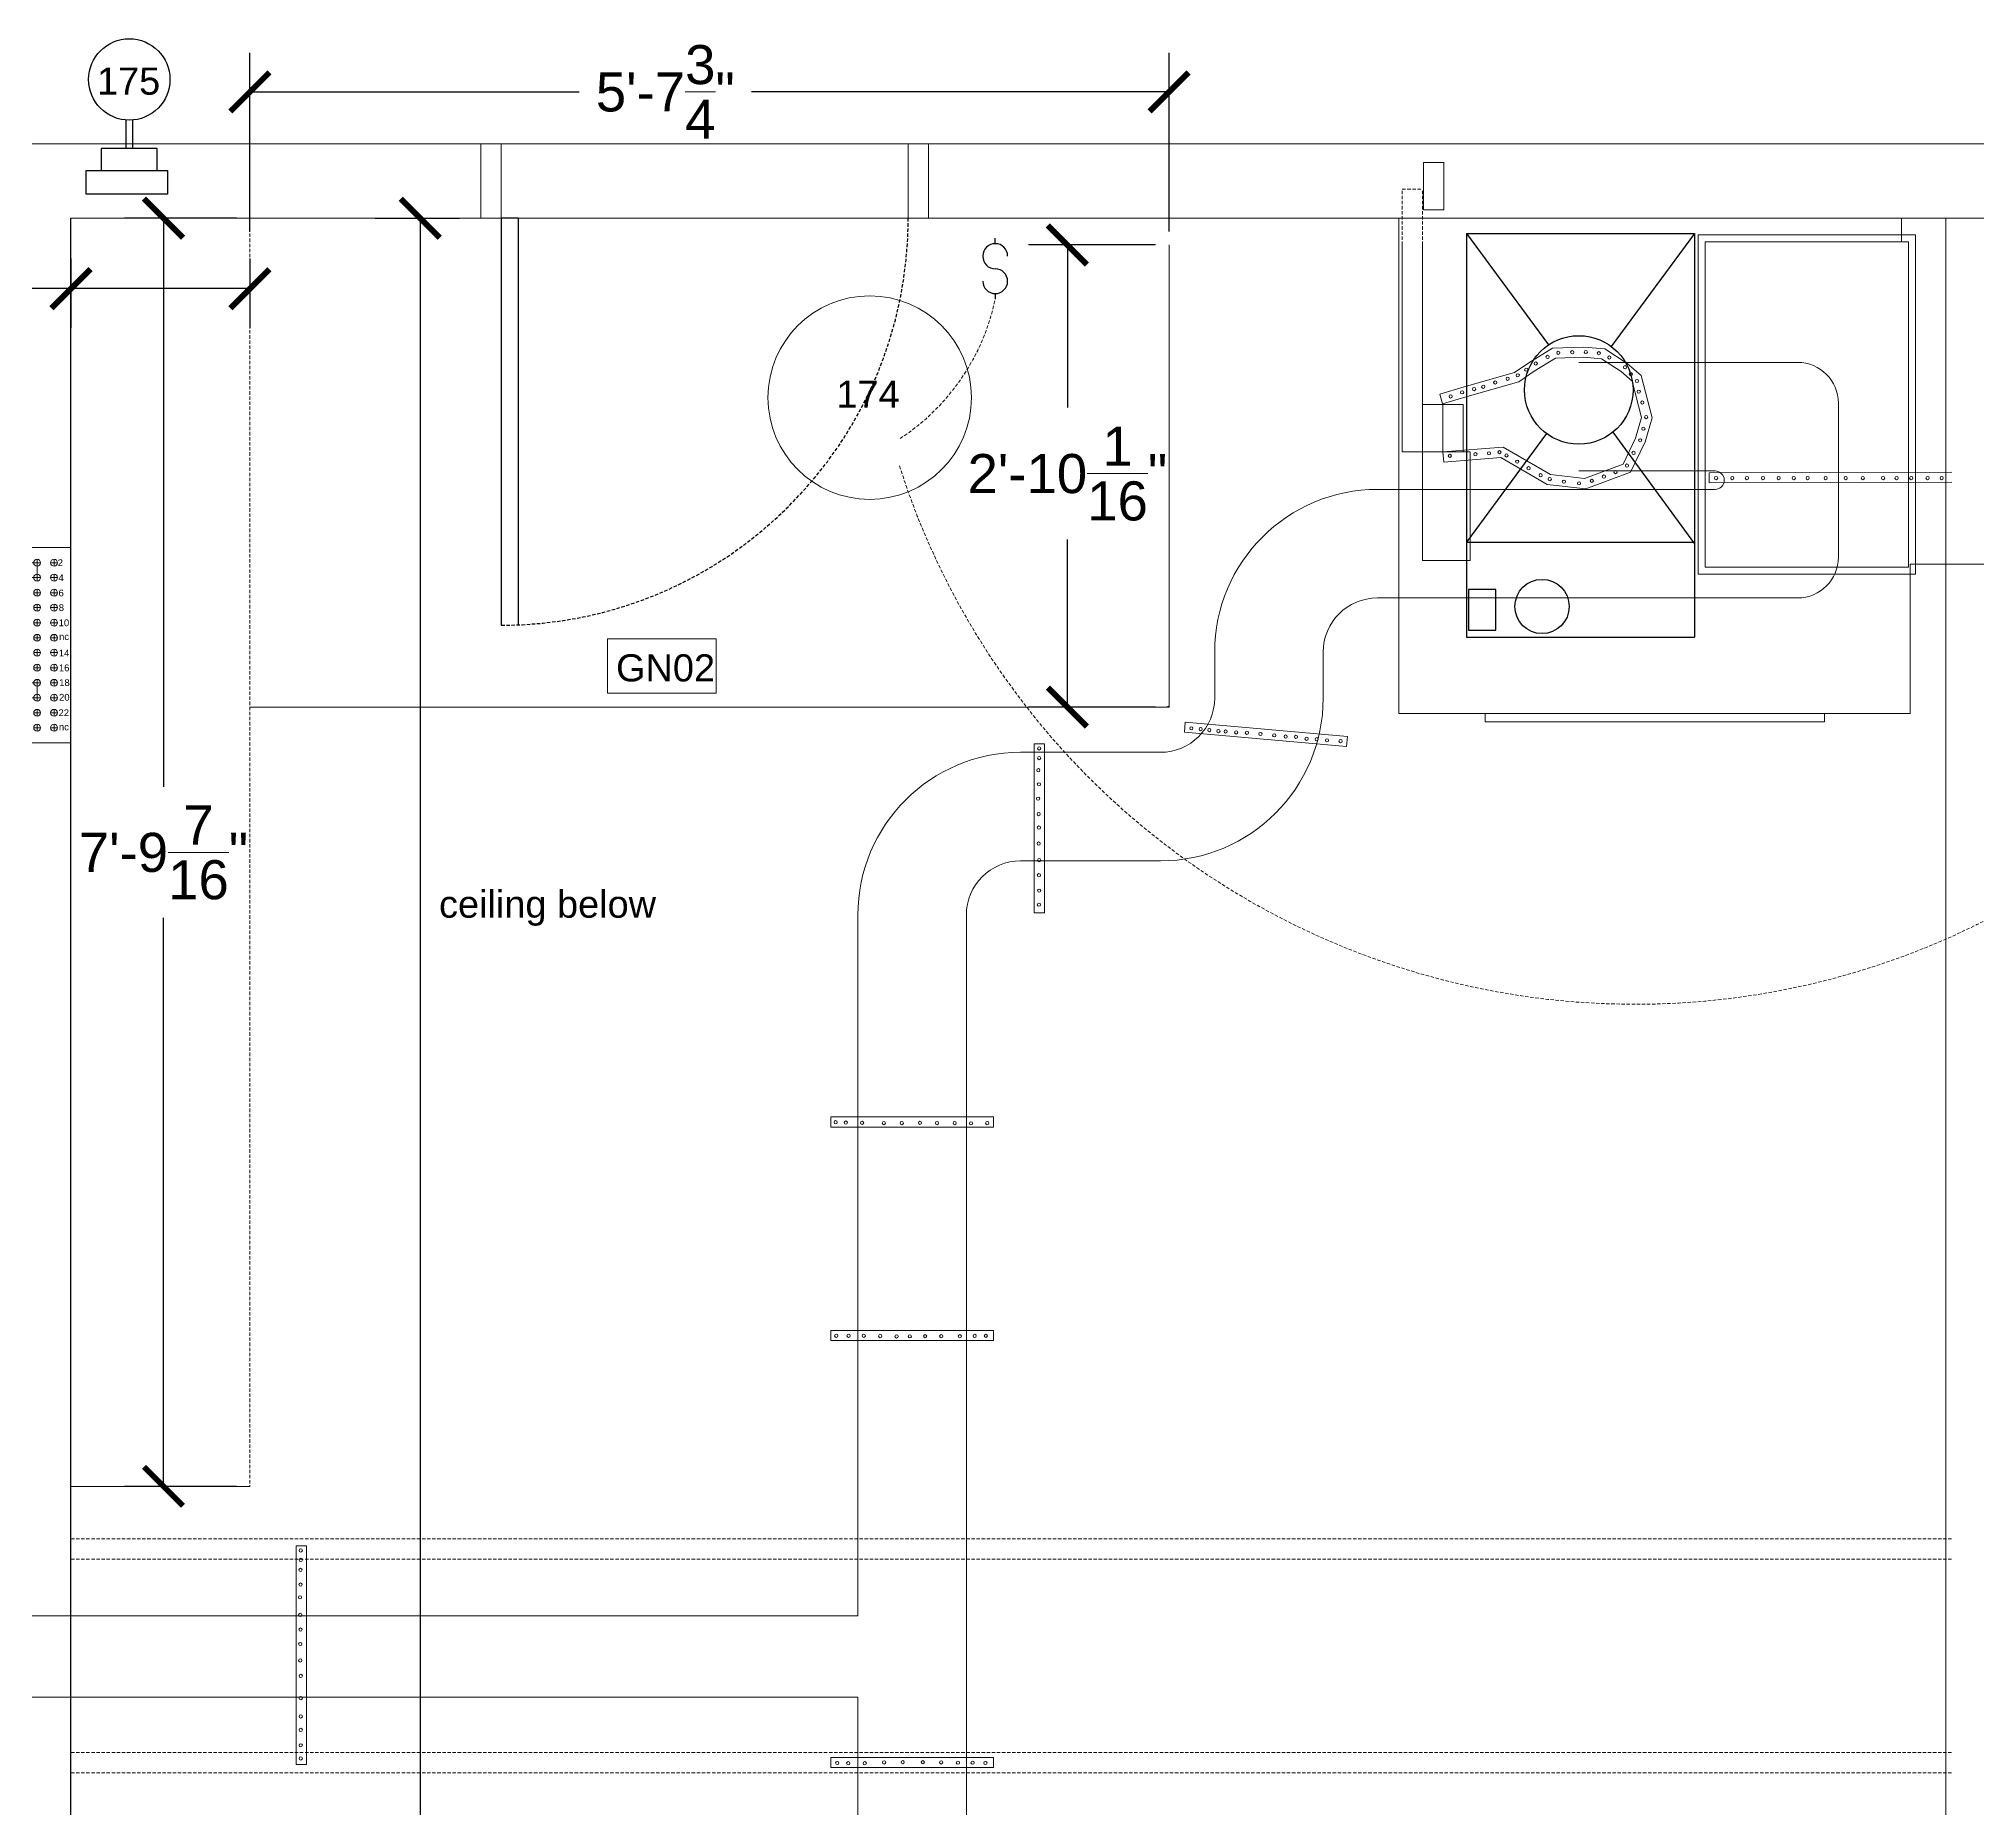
# Model space of a CAD drawing. Header units: inches. Extents: x -438 to -14, y 594 to 1082.
# Drawn here: x -270.4 to -127.6, y 951.2 to 1081.6 of the extents above; entities that cross this region are included whole.
import ezdxf

# ---------------------------------------------------------------- set-up
doc = ezdxf.new("R2010")
doc.units = ezdxf.units.IN
doc.header["$MEASUREMENT"] = 0
doc.linetypes.add('DASHED2', pattern=[0.375, 0.25, -0.125])
doc.layers.get('0').update_dxf_attribs({"color": 1, "lineweight": 9})
for name, color, linetype, lineweight in [('A-101-Dimensions', 7, 'Continuous', 9), ('A-101-Floorplan-1st-floor', 7, 'Continuous', 9), ('A-101-RCP', 7, 'Continuous', 9), ('A-101-Text', 7, 'Continuous', 9)]:
    doc.layers.add(name, color=color, linetype=linetype, lineweight=lineweight)
doc.styles.add('Annotative', font='Arial.ttf')
doc.styles.add('Small', font='Arial.ttf')
doc.styles.get("Standard").update_dxf_attribs({"font": 'Arial.ttf', "height": 2})
doc.dimstyles.new('Annotative', dxfattribs={"dimtxt": 0.18, "dimasz": 0.18, "dimexe": 0.18, "dimexo": 0.0625, "dimgap": 0.09, "dimtad": 0, "dimtih": 1, "dimtoh": 1, "dimdec": 4, "dimzin": 0, "dimdsep": 46, "dimlunit": 4, "dimtxsty": 'Annotative', "dimblk": 'ARCHTICK', "dimblk1": 'ARCHTICK', "dimblk2": 'ARCHTICK', "dimcen": 0.09, "dimadec": 0, "dimazin": 0, "dimtfac": 1, "dimtdec": 4, "dimtofl": 0, "dimtmove": 0, "dimatfit": 3, "dimldrblk": 'ARCHTICK', "dimfxl": 1, "dimtolj": 1, "dimtzin": 0, "dimarcsym": 0})

# ---------------------------------------------------------------- blocks, each defined once
blk = doc.blocks.new('sub-panel-30a+50a')
at = {"layer": 'A-101-Floorplan-1st-floor', "lineweight": 5}
for p, q in [((-3.75, -14.38), (-3.75, 0)), ((-3.75, 0), (0, 0)), ((0, -15.19), (0, 0.81)), ((-2.5, -1.11), (-3.75, -1.11)), ((-2.75, -1.11), (-2.25, -1.11)), ((-2.5, -1.36), (-2.5, -0.86)), ((-2.5, -2.21), (-2.5, -1.11)), ((-1.5, -1.11), (-1, -1.11)), ((-1.25, -1.36), (-1.25, -0.86)), ((-3.75, -2.21), (-2.5, -2.21)), ((-2.75, -2.21), (-2.25, -2.21)), ((-2.5, -2.46), (-2.5, -1.96)), ((-1.5, -2.21), (-1, -2.21)), ((-1.25, -2.46), (-1.25, -1.96)), ((-2.75, -3.32), (-2.25, -3.32)), ((-2.5, -3.57), (-2.5, -3.07)), ((-2.5, -4.67), (-2.5, -4.17)), ((-1.5, -3.32), (-1, -3.32)), ((-1.25, -3.57), (-1.25, -3.07)), ((-1.25, -4.67), (-1.25, -4.17)), ((-2.75, -4.42), (-2.25, -4.42)), ((-2.75, -5.53), (-2.25, -5.53)), ((-2.5, -5.78), (-2.5, -5.28)), ((-1.5, -4.42), (-1, -4.42)), ((-1.5, -5.53), (-1, -5.53)), ((-1.25, -5.78), (-1.25, -5.28)), ((-2.75, -6.64), (-2.25, -6.64)), ((-2.5, -6.89), (-2.5, -6.39)), ((-1.5, -6.64), (-1, -6.64)), ((-1.25, -6.89), (-1.25, -6.39)), ((-2.75, -7.74), (-2.25, -7.74)), ((-2.5, -7.99), (-2.5, -7.49)), ((-1.5, -7.74), (-1, -7.74)), ((-1.25, -7.99), (-1.25, -7.49)), ((-2.5, -9.96), (-3.75, -9.96)), ((-3.75, -9.96), (-3.75, -11.06)), ((-2.75, -8.85), (-2.25, -8.85)), ((-2.75, -9.96), (-2.25, -9.96)), ((-2.5, -9.1), (-2.5, -8.6)), ((-2.5, -10.21), (-2.5, -9.71)), ((-2.5, -11.06), (-2.5, -9.96)), ((-1.5, -8.85), (-1, -8.85)), ((-1.5, -9.96), (-1, -9.96)), ((-1.25, -9.1), (-1.25, -8.6)), ((-1.25, -10.21), (-1.25, -9.71)), ((-3.75, -11.06), (-2.5, -11.06)), ((-2.75, -11.06), (-2.25, -11.06)), ((-2.5, -11.31), (-2.5, -10.81)), ((-1.5, -11.06), (-1, -11.06)), ((-1.25, -11.31), (-1.25, -10.81)), ((-2.75, -12.17), (-2.25, -12.17)), ((-2.5, -12.42), (-2.5, -11.92)), ((-1.5, -12.17), (-1, -12.17)), ((-1.25, -12.42), (-1.25, -11.92)), ((-2.75, -13.27), (-2.25, -13.27)), ((-2.5, -13.52), (-2.5, -13.02)), ((-1.5, -13.27), (-1, -13.27)), ((-1.25, -13.52), (-1.25, -13.02)), ((-3.75, -14.38), (0, -14.38))]:
    blk.add_line(p, q, dxfattribs=at)
for centre in [(-2.5, -1.11), (-1.25, -1.11), (-2.5, -2.21), (-1.25, -2.21), (-2.5, -3.32), (-2.5, -4.42), (-1.25, -3.32), (-1.25, -4.42), (-2.5, -5.53), (-1.25, -5.53), (-2.5, -6.64), (-1.25, -6.64), (-2.5, -7.74), (-1.25, -7.74), (-2.5, -8.85), (-2.5, -9.96), (-1.25, -8.85), (-1.25, -9.96), (-2.5, -11.06), (-1.25, -11.06), (-2.5, -12.17), (-1.25, -12.17), (-2.5, -13.27), (-1.25, -13.27)]:
    blk.add_circle(centre, 0.25, dxfattribs=at)
at = {"layer": 'A-101-Floorplan-1st-floor', "lineweight": 5, "style": 'Small'}
for s, p in [('1', (-3.6, -1.88)), ('2', (-0.98, -1.36)), ('4', (-0.92, -2.47)), ('nc', (-3.61, -3.49)), ('7', (-3.57, -4.7)), ('6', (-0.92, -3.59)), ('8', (-0.9, -4.67)), ('9', (-3.63, -5.79)), ('10', (-0.91, -5.79)), ('11', (-3.65, -6.92)), ('nc', (-0.88, -6.81)), ('13', (-3.64, -8)), ('14', (-0.9, -8.02)), ('15', (-3.64, -9.11)), ('16', (-0.89, -9.11)), ('18', (-0.87, -10.2)), ('17', (-3.63, -10.82)), ('20', (-0.88, -11.28)), ('nc', (-3.61, -12.36)), ('22', (-0.92, -12.42)), ('nc', (-3.62, -13.46)), ('nc', (-0.89, -13.46))]:
    blk.add_text(s, height=0.5, dxfattribs=at).set_placement(p)
blk = doc.blocks.new('L1-switch-173')
at = {"layer": ''}
for p, q in [((0, -0.41, -43), (0, 0, -43)), ((0, -4.08, -43), (0, -4.49, -43))]:
    blk.add_line(p, q, dxfattribs=at)
for centre, start, end in [((0, -1.32, -43), 0, 180), ((0, -1.34, -43), 180, 270), ((0, -3.17, -43), 180, 90)]:
    blk.add_arc(centre, 0.916, start, end, dxfattribs=at)
blk = doc.blocks.new('dusk-to-dawn-175-trailer-area')
at = {"layer": 'A-101-RCP', "lineweight": 30}
for p, q in [((-0.27, 3.71), (-0.27, 1.62)), ((0.23, 3.71), (0.23, 1.62)), ((2.04, 1.62), (-2.08, 1.62)), ((-2.08, 1.62), (-2.08, 0)), ((2.04, 0), (2.04, 1.62)), ((-3.19, -1.75), (-3.19, 0)), ((-3.19, 0), (2.81, 0)), ((-2.08, 0), (2.04, 0)), ((2.81, 0), (2.81, -1.75)), ((2.81, -1.75), (-3.19, -1.75))]:
    blk.add_line(p, q, dxfattribs=at)
blk.add_circle((-0.02, 6.7), 3, dxfattribs=at)
at = {"layer": 'A-101-RCP', "lineweight": 5, "insert": (-2.4, 7.58), "char_height": 2, "attachment_point": 1}
blk.add_mtext_dynamic_manual_height_columns('175', width=5.2422, gutter_width=10, heights=[0], dxfattribs=at)
blk = doc.blocks.new('28gauge-pipe-hanger-strap-650psi')
at = {"lineweight": 5}
for p, q in [((0, 0.75), (12, 0.75)), ((0, 0.75), (0, 0)), ((0, 0), (12, 0)), ((12, 0.75), (12, 0))]:
    blk.add_line(p, q, dxfattribs=at)
blk = doc.blocks.new('century-furnace-181')
at = {"layer": 'A-101-Floorplan-1st-floor', "lineweight": -3}
for p, q in [((-0.02, 29.78), (6.02, 21.56)), ((-0.02, 29.78), (16.79, 29.78)), ((-0.02, 29.78), (-0.02, 0.03)), ((16.79, 29.78), (10.63, 21.45)), ((16.79, 29.78), (16.79, 0.03)), ((5.87, 15.02), (-0.03, 7.03)), ((10.75, 15.12), (16.79, 6.9)), ((-0.03, 7.03), (16.79, 7.03)), ((-0.02, 0.03), (16.79, 0.03))]:
    blk.add_line(p, q, dxfattribs=at)
blk.add_lwpolyline([(0.13, 0.53), (2.13, 0.53), (2.13, 3.53), (0.13, 3.53)], close=True, dxfattribs=at)
for centre, radius in [((8.25, 18.24), 4), ((5.54, 2.28), 2)]:
    blk.add_circle(centre, radius, dxfattribs=at)
blk = doc.blocks.new('_ArchTick')
at = {"color": 0, "linetype": 'ByBlock', "lineweight": 30, "const_width": 0.15}
blk.add_lwpolyline([(-0.5, -0.5), (0.5, 0.5)], dxfattribs=at)
blk = doc.blocks.new('*D492')
at = {"layer": 'A-101-Dimensions', "color": 0, "lineweight": -2, "transparency": 16777216}
for p, q in [((-268.07, 1065.44), (-268.07, 1060.34)), ((-254.88, 1065.44), (-254.88, 1060.34)), ((-268.07, 1063.22), (-284.88, 1063.22)), ((-254.88, 1063.22), (-268.07, 1063.22))]:
    blk.add_line(p, q, dxfattribs=at)
at = {"layer": 'A-101-Dimensions', "color": 0, "lineweight": -2, "transparency": 16777216, "xscale": 2.88, "yscale": 2.88, "zscale": 2.88, "rotation": 180}
blk.add_blockref('_ArchTick', (-268.07, 1063.22), dxfattribs=at)
at = {"layer": 'A-101-Dimensions', "color": 0, "lineweight": -2, "transparency": 16777216, "xscale": 2.88, "yscale": 2.88, "zscale": 2.88}
blk.add_blockref('_ArchTick', (-254.88, 1063.22), dxfattribs=at)
at = {"layer": 'A-101-Dimensions', "color": 0, "lineweight": 5, "transparency": 16777216, "insert": (-292.04, 1063.22), "char_height": 2.88, "attachment_point": 5, "style": 'Annotative'}
blk.add_mtext('\\A1;1\'-1{\\H1x;\\S3/16;}"', dxfattribs=at)
blk = doc.blocks.new('*D493')
at = {"layer": 'A-101-Dimensions', "color": 0, "lineweight": -2, "transparency": 16777216}
for p, q in [((-254.88, 1067.44), (-254.88, 1080.6)), ((-187.13, 1067.44), (-187.13, 1080.6)), ((-254.88, 1077.72), (-230.62, 1077.72)), ((-187.13, 1077.72), (-217.9, 1077.72))]:
    blk.add_line(p, q, dxfattribs=at)
at = {"layer": 'A-101-Dimensions', "color": 0, "lineweight": -2, "transparency": 16777216, "xscale": 2.88, "yscale": 2.88, "zscale": 2.88, "rotation": 180}
blk.add_blockref('_ArchTick', (-254.88, 1077.72), dxfattribs=at)
at = {"layer": 'A-101-Dimensions', "color": 0, "lineweight": -2, "transparency": 16777216, "xscale": 2.88, "yscale": 2.88, "zscale": 2.88}
blk.add_blockref('_ArchTick', (-187.13, 1077.72), dxfattribs=at)
at = {"layer": 'A-101-Dimensions', "color": 0, "lineweight": 5, "transparency": 16777216, "insert": (-224.26, 1077.72), "char_height": 2.88, "attachment_point": 5, "style": 'Annotative'}
blk.add_mtext('\\A1;5\'-7{\\H1x;\\S3/4;}"', dxfattribs=at)
blk = doc.blocks.new('*D494')
at = {"layer": 'A-101-Dimensions', "color": 0, "lineweight": -2, "transparency": 16777216}
for p, q in [((-188.13, 1066.44), (-197.5, 1066.44)), ((-194.62, 1066.44), (-194.62, 1054.45)), ((-194.62, 1032.38), (-194.62, 1044.73)), ((-188.13, 1032.38), (-197.5, 1032.38))]:
    blk.add_line(p, q, dxfattribs=at)
at = {"layer": 'A-101-Dimensions', "color": 0, "lineweight": -2, "transparency": 16777216, "xscale": 2.88, "yscale": 2.88, "zscale": 2.88}
for p, rotation in [((-194.62, 1066.44), 90), ((-194.62, 1032.38), 270)]:
    blk.add_blockref('_ArchTick', p, dxfattribs=dict(at, rotation=rotation))
at = {"layer": 'A-101-Dimensions', "color": 0, "lineweight": 5, "transparency": 16777216, "insert": (-194.62, 1049.59), "char_height": 2.88, "attachment_point": 5, "style": 'Annotative'}
blk.add_mtext('\\A1;2\'-10{\\H1x;\\S1/16;}"', dxfattribs=at)
blk = doc.blocks.new('*D521')
at = {"layer": 'A-101-Dimensions', "color": 0, "lineweight": -2, "transparency": 16777216}
for p, q in [((-245.64, 1068.41), (-239.44, 1068.41)), ((-242.32, 1068.41), (-242.32, 926.67)), ((-242.32, 810.56), (-242.32, 916.89)), ((-245.64, 810.56), (-239.44, 810.56))]:
    blk.add_line(p, q, dxfattribs=at)
at = {"layer": 'A-101-Dimensions', "color": 0, "lineweight": -2, "transparency": 16777216, "xscale": 2.88, "yscale": 2.88, "zscale": 2.88}
for p, rotation in [((-242.32, 1068.41), 90), ((-242.32, 810.56), 270)]:
    blk.add_blockref('_ArchTick', p, dxfattribs=dict(at, rotation=rotation))
at = {"layer": 'A-101-Dimensions', "color": 0, "lineweight": 5, "transparency": 16777216, "insert": (-242.32, 921.78), "char_height": 2.88, "attachment_point": 5, "style": 'Annotative'}
blk.add_mtext('\\A1;21\'-5{\\H1x;\\S13/16;}"', dxfattribs=at)
blk = doc.blocks.new('*D544')
at = {"layer": 'A-101-Dimensions', "color": 0, "lineweight": -2, "transparency": 16777216}
for p, q in [((-255.88, 1068.41), (-264.13, 1068.41)), ((-261.25, 1068.41), (-261.25, 1026.51)), ((-261.25, 974.94), (-261.25, 1016.84)), ((-255.88, 974.94), (-264.13, 974.94))]:
    blk.add_line(p, q, dxfattribs=at)
at = {"layer": 'A-101-Dimensions', "color": 0, "lineweight": -2, "transparency": 16777216, "xscale": 2.88, "yscale": 2.88, "zscale": 2.88}
for p, rotation in [((-261.25, 1068.41), 90), ((-261.25, 974.94), 270)]:
    blk.add_blockref('_ArchTick', p, dxfattribs=dict(at, rotation=rotation))
at = {"layer": 'A-101-Dimensions', "color": 0, "lineweight": 5, "transparency": 16777216, "insert": (-261.25, 1021.67), "char_height": 2.88, "attachment_point": 5, "style": 'Annotative'}
blk.add_mtext('\\A1;7\'-9{\\H1x;\\S7/16;}"', dxfattribs=at)

msp = doc.modelspace()

# ---------------------------------------------------------------- linework, layer by layer
at = {"layer": 'A-101-Floorplan-1st-floor', "lineweight": 5}
for p, q in [((-272.81809, 1073.90604), (-21.26099, 1073.90604)), ((-237.85074, 1068.40604), (-237.85074, 1073.90604)), ((-236.35074, 1068.40604), (-236.35074, 1073.90604)), ((-206.3589, 1068.40604), (-206.35474, 1073.90604)), ((-204.85891, 1068.40491), (-204.85474, 1073.90491)), ((-268.06809, 1068.40604), (-26.76099, 1068.40604)), ((-133.13059, 1066.68218), (-133.13059, 1068.40604)), ((-129.88059, 848.65604), (-129.88059, 1068.40604)), ((-163.81809, 1031.90604), (-138.81809, 1031.90604)), ((-163.81809, 1031.28104), (-163.81809, 1031.90604)), ((-138.81809, 1031.90604), (-138.81809, 1031.28104)), ((-138.81809, 1031.28104), (-163.81809, 1031.28104))]:
    msp.add_line(p, q, dxfattribs=at)
at = {"layer": 'A-101-Floorplan-1st-floor', "lineweight": -3}
msp.add_line((-268.06809, 810.56383), (-268.06809, 1068.40604), dxfattribs=at)
at = {"layer": 'A-101-Floorplan-1st-floor', "lineweight": 30}
for p, q in [((-236.35074, 1068.40604), (-236.35074, 1038.41004)), ((-235.10074, 1068.40604), (-236.35074, 1068.40604)), ((-235.10074, 1068.40604), (-235.10074, 1038.4361))]:
    msp.add_line(p, q, dxfattribs=at)
at = {"layer": 'A-101-Floorplan-1st-floor', "lineweight": 5}
for points in [[(-166.88059, 1069.03104), (-168.38059, 1069.03104), (-168.38059, 1072.53104), (-166.88059, 1072.53104)], [(-148.11686, 1042.18218), (-148.11686, 1067.18218), (-132.11686, 1067.18218), (-132.11686, 1042.18218)], [(-147.61686, 1042.68218), (-147.61686, 1066.68218), (-132.61686, 1066.68218), (-132.61686, 1042.68218)]]:
    msp.add_lwpolyline(points, close=True, dxfattribs=at)
at = {"layer": 'A-101-Floorplan-1st-floor', "color": 7, "lineweight": 5}
msp.add_lwpolyline([(-170.19309, 1068.40604), (-170.19309, 1031.90604), (-132.50559, 1031.90604), (-132.50559, 1042.90604), (-88.00559, 1042.90604), (-88.00559, 1068.40604)], close=True, dxfattribs=at)
at = {"layer": 'A-101-Floorplan-1st-floor', "linetype": 'DASHED2', "lineweight": 30}
msp.add_arc((-236.35074, 1068.40604), 29.996, 270, 0, dxfattribs=at)
at = {"layer": 'A-101-RCP', "linetype": 'DASHED2', "lineweight": 5}
for p, q in [((-169.94309, 1066.43883), (-169.94309, 1070.56383)), ((-169.94309, 1070.56383), (-168.44309, 1070.56383)), ((-168.44309, 1066.43883), (-168.44309, 1070.56383)), ((-254.88059, 1068.40604), (-254.88059, 974.93883)), ((-268.06809, 971.06383), (-129.44309, 971.06383)), ((-268.06809, 969.56383), (-129.44309, 969.56383)), ((-268.06809, 955.31383), (-129.44309, 955.31383)), ((-268.06809, 953.81383), (-129.44309, 953.81383))]:
    msp.add_line(p, q, dxfattribs=at)
at = {"layer": 'A-101-RCP', "lineweight": 5}
for p, q in [((-187.13059, 1066.43883), (-187.13059, 1032.37633)), ((-169.94309, 1066.43883), (-169.94309, 1051.18883)), ((-168.44309, 1066.43883), (-168.44309, 1051.18883)), ((-156.9248, 1057.78075), (-140.78512, 1057.78075)), ((-165.44309, 1054.68883), (-168.44309, 1054.68883)), ((-167.17366, 1055.45376), (-166.96281, 1054.73401)), ((-166.94309, 1054.68883), (-166.94309, 1051.18883)), ((-165.44309, 1054.68883), (-165.44309, 1051.18883)), ((-137.78512, 1054.78075), (-137.78512, 1043.4259)), ((-164.96893, 1051.18883), (-169.94309, 1051.18883)), ((-168.44309, 1051.18883), (-168.44309, 1043.18883)), ((-166.88406, 1050.44116), (-166.94309, 1051.18883)), ((-164.94309, 1051.18883), (-164.94309, 1043.18883)), ((-156.9248, 1049.78075), (-146.87811, 1049.78075)), ((-147.31287, 1049.65624), (-147.31096, 1048.90624)), ((-146.87811, 1048.4259), (-171.76535, 1048.4259)), ((-164.93511, 1043.18883), (-168.44309, 1043.18883)), ((-140.78512, 1040.4259), (-171.76535, 1040.4259)), ((-183.76535, 1036.4259), (-183.76535, 1033.04359)), ((-175.76535, 1036.4259), (-175.76535, 1033.04359)), ((-187.13059, 1032.37633), (-254.88059, 1032.37633)), ((-198.06809, 1029.04359), (-194.06809, 1029.04359)), ((-197.06809, 1029.20863), (-197.06809, 1029.66272)), ((-197.06809, 1029.66272), (-196.31809, 1029.66272)), ((-197.06809, 1017.20863), (-197.06809, 1029.20863)), ((-196.31809, 1029.20863), (-196.31809, 1029.66272)), ((-196.31809, 1017.20863), (-196.31809, 1029.20863)), ((-194.06809, 1029.04359), (-187.76535, 1029.04359)), ((-198.06809, 1021.04359), (-194.06809, 1021.04359)), ((-194.06809, 1021.04359), (-187.76535, 1021.04359)), ((-210.06809, 1013.04359), (-210.06809, 1017.04359)), ((-202.06809, 1013.04359), (-202.06809, 1017.04359)), ((-197.06809, 1017.20863), (-196.31809, 1017.20863)), ((-210.06809, 1013.04359), (-210.06809, 965.40276)), ((-202.06809, 1013.04359), (-202.06809, 825.51134)), ((-254.88059, 974.93883), (-268.06809, 974.93883)), ((-251.47029, 969.3599), (-251.47029, 970.55603)), ((-251.47029, 970.55603), (-250.72029, 970.55603)), ((-250.72029, 969.3599), (-250.72029, 970.55603)), ((-251.47029, 957.3599), (-251.47029, 969.3599)), ((-250.72029, 969.3599), (-250.72029, 957.3599)), ((-272.81809, 965.40276), (-210.06809, 965.40276)), ((-272.81809, 959.40276), (-210.06809, 959.40276)), ((-210.06809, 959.40276), (-210.06809, 838.68122)), ((-251.47029, 957.3599), (-251.47029, 954.42662)), ((-250.72029, 957.3599), (-250.72029, 954.42662)), ((-251.47029, 954.42662), (-250.72029, 954.42662))]:
    msp.add_line(p, q, dxfattribs=at)
for points in [[(-166.88406, 1050.44116), (-162.68233, 1050.77287), (-159.24721, 1048.78499), (-156.41656, 1048.4566), (-153.1108, 1049.69562), (-152.04104, 1051.93835), (-151.51998, 1053.70907), (-152.32183, 1056.81301), (-153.36317, 1057.71316), (-155.01294, 1058.77861), (-156.55794, 1058.90948), (-158.87316, 1058.83483), (-160.61928, 1057.76277), (-161.65885, 1057.04778), (-165.36764, 1055.98282), (-167.17366, 1055.45376)], [(-166.94309, 1051.18883), (-162.50868, 1051.53892), (-159.00622, 1049.51206), (-156.51012, 1049.22248), (-153.65744, 1050.29169), (-152.74368, 1052.20735), (-152.29795, 1053.72206), (-152.98943, 1056.39872), (-153.81403, 1057.11153), (-155.26266, 1058.04708), (-156.57757, 1058.15846), (-158.65022, 1058.09163), (-160.21029, 1057.1338), (-161.33447, 1056.36062), (-165.15871, 1055.26251), (-166.96281, 1054.73401)], [(-147.31287, 1049.65624), (-129.42084, 1049.70174)], [(-147.31096, 1048.90624), (-129.41893, 1048.95174)]]:
    msp.add_lwpolyline(points, dxfattribs=at)
for points in [[(-200.06809, 986.42995), (-200.06809, 985.67995), (-212.06809, 985.67995), (-212.06809, 986.42995)], [(-200.06809, 954.95841), (-200.06809, 954.20841), (-212.06809, 954.20841), (-212.06809, 954.95841)]]:
    msp.add_lwpolyline(points, close=True, dxfattribs=at)
for centre, radius in [((-209.19309, 1055.18883), 7.5), ((-160.79701, 1057.24705), 0.11881), ((-160.09633, 1057.7044), 0.11881), ((-159.22406, 1058.19033), 0.11881), ((-158.43759, 1058.49047), 0.11881), ((-157.40803, 1058.53334), 0.11881), ((-156.40706, 1058.54764), 0.11881), ((-155.44899, 1058.46188), 0.11881), ((-154.67682, 1058.14746), 0.11881), ((-153.51781, 1057.43078), 0.11881), ((-164.64358, 1055.81784), 0.11881), ((-163.9715, 1055.98934), 0.11881), ((-163.08493, 1056.30377), 0.11881), ((-162.16976, 1056.57532), 0.11881), ((-161.42618, 1056.83258), 0.11881), ((-153.08883, 1056.91627), 0.11881), ((-152.63124, 1056.41604), 0.11881), ((-166.37382, 1055.27473), 0.11881), ((-165.53014, 1055.57487), 0.11881), ((-152.50255, 1055.62997), 0.11881), ((-152.24516, 1054.82761), 0.11881), ((-151.95917, 1053.7557), 0.11881), ((-152.40245, 1052.04064), 0.11881), ((-152.15936, 1052.89817), 0.11881), ((-166.43027, 1050.89727), 0.11881), ((-164.54274, 1051.01608), 0.11881), ((-163.54177, 1051.08307), 0.11881), ((-162.7696, 1051.16882), 0.11881), ((-162.25481, 1050.92586), 0.11881), ((-161.46834, 1050.46851), 0.11881), ((-153.37482, 1050.18266), 0.11881), ((-152.88864, 1051.11165), 0.11881), ((-160.62467, 1049.98257), 0.11881), ((-159.7381, 1049.46805), 0.11881), ((-159.06602, 1049.18221), 0.11881), ((-158.02216, 1048.99641), 0.11881), ((-156.9068, 1048.86779), 0.11881), ((-155.96303, 1049.05358), 0.11881), ((-155.07646, 1049.36801), 0.11881), ((-154.21849, 1049.69673), 0.11881), ((-146.80525, 1049.25824), 0.11881), ((-145.60967, 1049.25824), 0.11881), ((-144.53364, 1049.25824), 0.11881), ((-143.35134, 1049.25824), 0.11881), ((-142.1956, 1049.25824), 0.11881), ((-141.07972, 1049.25824), 0.11881), ((-140.05683, 1049.25824), 0.11881), ((-138.7284, 1049.25824), 0.11881), ((-137.25182, 1049.25824), 0.11881), ((-135.98685, 1049.25824), 0.11881), ((-134.49189, 1049.25824), 0.11881), ((-133.50004, 1049.25824), 0.11881), ((-132.42195, 1049.25824), 0.11881), ((-131.21448, 1049.25824), 0.11881), ((-130.17951, 1049.25824), 0.11881), ((-185.48681, 1030.81345), 0.11881), ((-184.80001, 1030.75354), 0.11881), ((-184.1574, 1030.68307), 0.11881), ((-183.48616, 1030.6101), 0.11881), ((-182.9555, 1030.57822), 0.11881), ((-182.18285, 1030.51083), 0.11881), ((-181.39213, 1030.48511), 0.11881), ((-180.39054, 1030.39774), 0.11881), ((-179.37591, 1030.29482), 0.11881), ((-178.53298, 1030.20687), 0.11881), ((-177.77087, 1030.18364), 0.11881), ((-196.70088, 1029.33081), 0.11881), ((-176.99019, 1030.04346), 0.11881), ((-176.24365, 1030.00717), 0.11881), ((-175.48656, 1029.92672), 0.11881), ((-174.48247, 1029.86796), 0.11881), ((-196.76184, 1027.72196), 0.11881), ((-196.70088, 1028.61545), 0.11881), ((-196.7212, 1026.68633), 0.11881), ((-196.78215, 1025.63038), 0.11881), ((-196.74152, 1024.49321), 0.11881), ((-196.7212, 1023.49819), 0.11881), ((-196.74152, 1022.3204), 0.11881), ((-196.70088, 1021.10201), 0.11881), ((-196.7212, 1019.98514), 0.11881), ((-196.70088, 1018.84797), 0.11881), ((-196.7212, 1017.81234), 0.11881), ((-211.70622, 1001.77458), 0.11881), ((-210.95449, 1001.75427), 0.11881), ((-209.75578, 1001.73396), 0.11881), ((-208.15073, 1001.71366), 0.11881), ((-206.83012, 1001.71366), 0.11881), ((-205.48919, 1001.73396), 0.11881), ((-204.22954, 1001.71366), 0.11881), ((-202.92925, 1001.71366), 0.11881), ((-201.73054, 1001.69335), 0.11881), ((-200.53183, 1001.71366), 0.11881), ((-211.66022, 986.03817), 0.11881), ((-210.75316, 986.03817), 0.11881), ((-209.63382, 986.03817), 0.11881), ((-208.4196, 986.01299), 0.11881), ((-207.21229, 985.98732), 0.11881), ((-206.23616, 985.99374), 0.11881), ((-205.10411, 986.00723), 0.11881), ((-203.92248, 986.00723), 0.11881), ((-202.5482, 986.00082), 0.11881), ((-201.45648, 986.02649), 0.11881), ((-200.63448, 986.03291), 0.11881), ((-251.13268, 970.21332), 0.11881), ((-251.15198, 968.7815), 0.11881), ((-251.13268, 969.51543), 0.11881), ((-251.15198, 967.70131), 0.11881), ((-251.19058, 966.75614), 0.11881), ((-251.17128, 965.46377), 0.11881), ((-251.15198, 964.38358), 0.11881), ((-251.17128, 963.32267), 0.11881), ((-251.17128, 962.10746), 0.11881), ((-251.13268, 960.9694), 0.11881), ((-251.13268, 959.32982), 0.11881), ((-251.13268, 957.97958), 0.11881), ((-251.13268, 956.98625), 0.11881), ((-251.13268, 955.85219), 0.11881), ((-251.13268, 954.88169), 0.11881), ((-211.58655, 954.55035), 0.11881), ((-210.77599, 954.53106), 0.11881), ((-209.56014, 954.53106), 0.11881), ((-208.13201, 954.58893), 0.11881), ((-206.76178, 954.60822), 0.11881), ((-205.27575, 954.60822), 0.11881), ((-203.92482, 954.58893), 0.11881), ((-202.68968, 954.56964), 0.11881), ((-201.60893, 954.56964), 0.11881), ((-200.66327, 954.55035), 0.11881)]:
    msp.add_circle(centre, radius, dxfattribs=at)
at = {"layer": 'A-101-RCP', "linetype": 'DASHED2', "lineweight": 5}
for centre, radius, start, end in [((-215.88889, 1065.79061), 16.29189, 303.2705566, 348.1690444), ((-152.75584, 1067.38762), 56.91844, 197.6242432, 321.4791247)]:
    msp.add_arc(centre, radius, start, end, dxfattribs=at)
at = {"layer": 'A-101-RCP', "lineweight": 5}
for centre, radius, start, end in [((-140.78512, 1054.78075), 3, 0, 90), ((-146.87811, 1049.10333), 0.67742, 270, 90), ((-171.76535, 1036.4259), 12, 90, 180), ((-140.78512, 1043.4259), 3, 270, 0), ((-171.76535, 1036.4259), 4, 90, 180), ((-187.76535, 1033.04359), 12, 270, 0), ((-187.76535, 1033.04359), 4, 270, 360), ((-190.31809, 1037.56383), 6, 300.1648386, 302.0899513), ((-198.06809, 1017.04359), 12, 90, 180), ((-198.06809, 1017.04359), 4, 90, 180)]:
    msp.add_arc(centre, radius, start, end, dxfattribs=at)
at = {"layer": 'A-101-Text', "lineweight": 5}
msp.add_lwpolyline([(-220.52263, 1037.39841), (-220.52263, 1033.39841), (-228.52263, 1033.39841), (-228.52263, 1037.39841)], close=True, dxfattribs=at)

# ---------------------------------------------------------------- block references
at = {"lineweight": 5}
for name, p in [('dusk-to-dawn-175-trailer-area', (-263.75308, 1071.93883)), ('century-furnace-181', (-165.17535, 1037.51247)), ('sub-panel-30a+50a', (-268.06809, 1044.12979))]:
    msp.add_blockref(name, p, dxfattribs=at)
at = {"layer": 'A-101-RCP', "lineweight": 5}
for name, p in [('L1-switch-173', (-199.94309, 1066.93883, 43)), ('28gauge-pipe-hanger-strap-650psi', (-212.06809, 1001.41762))]:
    msp.add_blockref(name, p, dxfattribs=at)
at = {"layer": 'A-101-RCP', "lineweight": 5, "rotation": 355}
msp.add_blockref('28gauge-pipe-hanger-strap-650psi', (-185.99706, 1030.51771), dxfattribs=at)

# ---------------------------------------------------------------- texts
at = {"layer": 'A-101-RCP', "lineweight": 5, "insert": (-211.64321, 1056.44518), "char_height": 2, "attachment_point": 1}
msp.add_mtext_dynamic_manual_height_columns('174', width=5.2422334, gutter_width=10, heights=[0], dxfattribs=at)
at = {"layer": 'A-101-Text', "lineweight": 5, "insert": (-227.89169, 1036.26922), "char_height": 2, "width": 8.3389499, "attachment_point": 1}
msp.add_mtext('GN02', dxfattribs=at)
at = {"layer": 'A-101-Text', "lineweight": 5, "insert": (-240.93781, 1018.85213), "char_height": 2, "attachment_point": 1}
msp.add_mtext_dynamic_manual_height_columns('ceiling below', width=20.771039, gutter_width=10, heights=[0], dxfattribs=at)

# ---------------------------------------------------------------- dimensions: what is measured, and where the dimension line sits
at = {"layer": 'A-101-Dimensions', "lineweight": 5}
for base, p1, p2, picture, middle in [((-187.13059, 1077.72307), (-254.88059, 1066.43883), (-187.13059, 1066.43883), '*D493', (-224.26167, 1077.72307)), ((-254.88059, 1063.21591), (-268.06809, 1066.43883), (-254.88059, 1066.43883), '*D492', (-292.0392, 1063.21591))]:
    dim = msp.add_linear_dim(base=base, p1=p1, p2=p2, dimstyle='Annotative', dxfattribs=at)
    dim.commit()
    dim.dimension.update_dxf_attribs({"geometry": picture, "text_midpoint": middle, "dimtype": 160})
dim = msp.add_linear_dim(base=(-261.25104, 974.93883), p1=(-254.88059, 1068.40604), p2=(-254.88059, 974.93883), angle=90, dimstyle='Annotative', dxfattribs=at)
dim.commit()
dim.dimension.update_dxf_attribs({"geometry": '*D544', "text_midpoint": (-261.25104, 1021.67244)})
for base, p1, p2, picture, middle in [((-242.32289, 810.56383), (-246.64319, 1068.40604), (-246.64319, 810.56383), '*D521', (-242.32289, 921.77953)), ((-194.61869, 1032.37633), (-187.13059, 1066.43883), (-187.13059, 1032.37633), '*D494', (-194.61869, 1049.58824))]:
    dim = msp.add_linear_dim(base=base, p1=p1, p2=p2, angle=90, dimstyle='Annotative', dxfattribs=at)
    dim.commit()
    dim.dimension.update_dxf_attribs({"geometry": picture, "text_midpoint": middle, "dimtype": 160})

doc.saveas('drawing.dxf')
